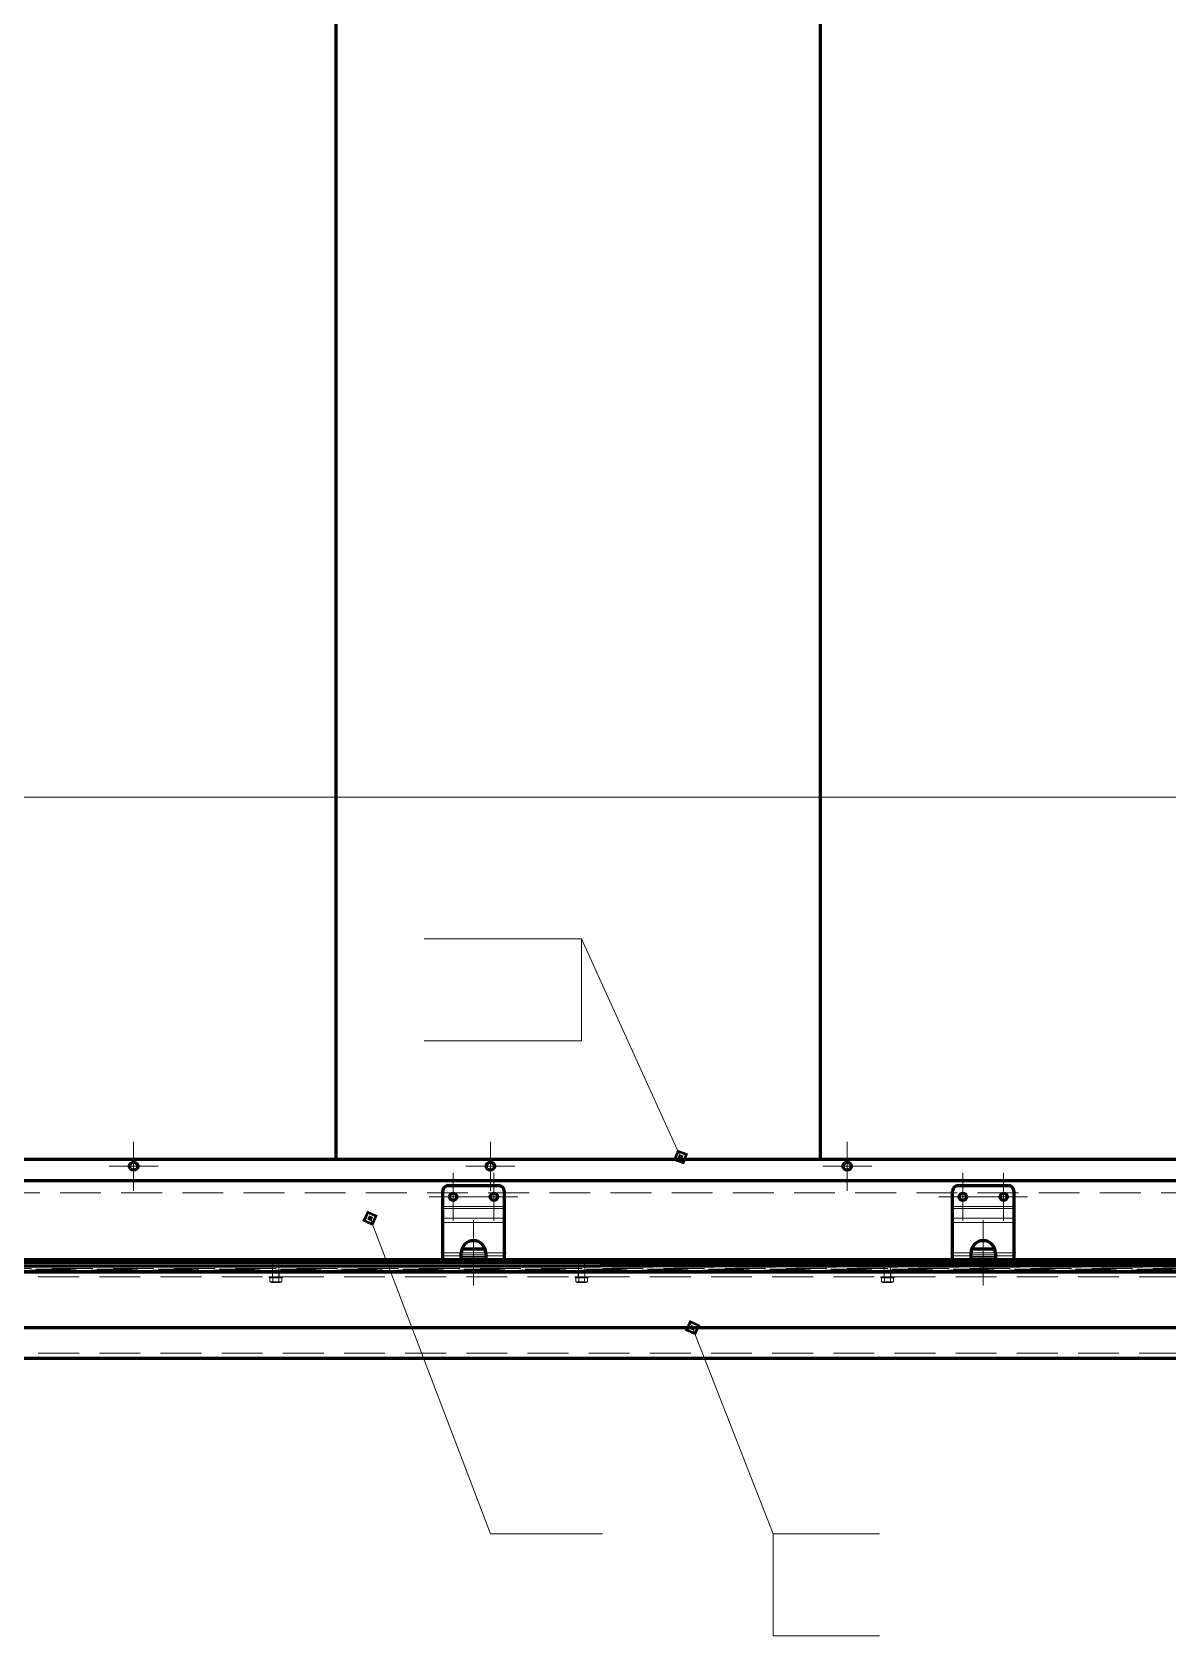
# Model space of a CAD drawing. Header units: millimetres. Extents: x 0 to 841, y 0 to 594.
# Drawn here: x 363.2 to 474.6, y 279.4 to 436.7 of the extents above; entities that cross this region are included whole.
import ezdxf

# ---------------------------------------------------------------- set-up
doc = ezdxf.new("R2010")
doc.units = ezdxf.units.MM
for name, pattern in [('K5LT_AXLED', [19.5, 15, -1.5, 1.5, -1.5]), ('K5LT_BASIC', [0]), ('K5LT_DASHED', [6, 4, -2]), ('K5LT_THIN', [0])]:
    doc.linetypes.add(name, pattern=pattern)
doc.layers.add('Системный слой', color=7, linetype='Continuous')

# ---------------------------------------------------------------- blocks, each defined once
blk = doc.blocks.new('U49')
at = {"layer": 'Системный слой', "color": 30, "linetype": 'K5LT_AXLED', "lineweight": 18, "true_color": 0xff8000}
for q in [(404.5, 324.85), (402.15, 322.5), (406.85, 322.5), (404.5, 320.15)]:
    blk.add_line((404.5, 322.5), q, dxfattribs=at)
blk = doc.blocks.new('U50')
at = {"layer": 'Системный слой', "color": 30, "linetype": 'K5LT_AXLED', "lineweight": 18, "true_color": 0xff8000}
for q in [(408.5, 324.85), (406.15, 322.5), (410.85, 322.5), (408.5, 320.15)]:
    blk.add_line((408.5, 322.5), q, dxfattribs=at)
blk = doc.blocks.new('U51')
at = {"layer": 'Системный слой', "color": 30, "linetype": 'K5LT_AXLED', "lineweight": 18, "true_color": 0xff8000}
for q in [(406.5, 320.2), (403.3, 317), (409.7, 317), (406.5, 313.8)]:
    blk.add_line((406.5, 317), q, dxfattribs=at)
blk = doc.blocks.new('U52')
at = {"layer": 'Системный слой', "color": 30, "linetype": 'K5LT_AXLED', "lineweight": 18, "true_color": 0xff8000}
for q in [(454.5, 324.85), (452.15, 322.5), (456.85, 322.5), (454.5, 320.15)]:
    blk.add_line((454.5, 322.5), q, dxfattribs=at)
blk = doc.blocks.new('U53')
at = {"layer": 'Системный слой', "color": 30, "linetype": 'K5LT_AXLED', "lineweight": 18, "true_color": 0xff8000}
for q in [(458.5, 324.85), (456.15, 322.5), (460.85, 322.5), (458.5, 320.15)]:
    blk.add_line((458.5, 322.5), q, dxfattribs=at)
blk = doc.blocks.new('U54')
at = {"layer": 'Системный слой', "color": 30, "linetype": 'K5LT_AXLED', "lineweight": 18, "true_color": 0xff8000}
for q in [(456.5, 320.2), (453.3, 317), (459.7, 317), (456.5, 313.8)]:
    blk.add_line((456.5, 317), q, dxfattribs=at)

msp = doc.modelspace()

# ---------------------------------------------------------------- hatches: boundary and pattern name
at = {"layer": 'Системный слой'}
h = msp.add_hatch(color=7, dxfattribs=at)
h.paths.add_polyline_path([(427.12, 325.73), (427.49, 326.72), (426.5, 327.09), (426.13, 326.1)])
h.paths.add_polyline_path([(427.02, 325.95), (427.26, 326.61), (426.6, 326.86), (426.35, 326.2)])
h.paths.add_polyline_path([(427.04, 326.51), (426.71, 326.64), (426.58, 326.31), (426.91, 326.18)])
h = msp.add_hatch(color=7, dxfattribs=at)
h.paths.add_polyline_path([(396.63, 319.7), (397.06, 320.67), (396.09, 321.1), (395.66, 320.13)])
h.paths.add_polyline_path([(396.83, 320.58), (396.18, 320.87), (395.89, 320.22), (396.54, 319.93)])
h.paths.add_polyline_path([(396.59, 320.49), (396.27, 320.63), (396.13, 320.31), (396.45, 320.16)])
h = msp.add_hatch(color=7, dxfattribs=at)
h.paths.add_polyline_path([(428.27, 308.96), (428.69, 309.93), (427.72, 310.36), (427.29, 309.39)])
h.paths.add_polyline_path([(428.46, 309.84), (427.81, 310.12), (427.53, 309.48), (428.17, 309.19)])
h.paths.add_polyline_path([(428.23, 309.75), (427.9, 309.89), (427.76, 309.57), (428.08, 309.43)])

# ---------------------------------------------------------------- linework, layer by layer
at = {"layer": 'Системный слой', "color": 5, "linetype": 'K5LT_BASIC', "lineweight": 60, "true_color": 0x0000ff}
for p, q in [((393.04, 326.2), (393.04, 506)), ((440.54, 326.2), (440.54, 506)), ((261.84, 326.2), (591.64, 326.2)), ((61.18, 324.1), (593.74, 324.1)), ((403.5, 321.55), (403.5, 323.1)), ((404, 323.6), (409, 323.6)), ((409.5, 323.1), (409.5, 321.55)), ((453.5, 321.55), (453.5, 323.1)), ((454, 323.6), (459, 323.6)), ((459.5, 323.1), (459.5, 321.55)), ((403.5, 321.34), (403.5, 321.55)), ((403.5, 320.4), (403.5, 321.34)), ((409.5, 321.55), (409.5, 321.34)), ((409.5, 321.34), (409.5, 320.4)), ((453.5, 321.34), (453.5, 321.55)), ((453.5, 320.4), (453.5, 321.34)), ((459.5, 321.55), (459.5, 321.34)), ((459.5, 321.34), (459.5, 320.4)), ((403.5, 319.98), (403.5, 320.4)), ((403.5, 316.7), (403.5, 319.98)), ((409.5, 320.4), (409.5, 319.98)), ((409.5, 319.98), (409.5, 316.7)), ((453.5, 319.98), (453.5, 320.4)), ((453.5, 316.7), (453.5, 319.98)), ((459.5, 320.4), (459.5, 319.98)), ((459.5, 319.98), (459.5, 316.7)), ((601.81, 316.31), (59.5, 316.31)), ((403.5, 316.1), (403.5, 316.7)), ((405.3, 316.7), (405.3, 317)), ((405.3, 316.1), (405.3, 316.7)), ((405.9, 316.4), (405.3, 316.4)), ((405.37, 317.4), (407.63, 317.4)), ((405.9, 316.4), (405.9, 316.1)), ((407.1, 316.4), (405.9, 316.4)), ((407.7, 316.4), (407.1, 316.4)), ((407.1, 316.4), (407.1, 316.1)), ((407.7, 317), (407.7, 316.7)), ((407.7, 316.7), (407.7, 316.1)), ((409.5, 316.7), (409.5, 316.1)), ((453.5, 316.1), (453.5, 316.7)), ((455.3, 316.7), (455.3, 317)), ((455.3, 316.1), (455.3, 316.7)), ((455.9, 316.4), (455.3, 316.4)), ((455.37, 317.4), (457.63, 317.4)), ((455.9, 316.4), (455.9, 316.1)), ((457.1, 316.4), (455.9, 316.4)), ((457.7, 316.4), (457.1, 316.4)), ((457.1, 316.4), (457.1, 316.1)), ((457.7, 317), (457.7, 316.7)), ((457.7, 316.7), (457.7, 316.1)), ((459.5, 316.7), (459.5, 316.1)), ((53.15, 316.06), (601.81, 316.06)), ((53.17, 315.54), (601.83, 315.84)), ((601.81, 315.16), (93.01, 315.16)), ((251.74, 316.1), (601.74, 316.1)), ((252.11, 315.16), (601.81, 315.16)), ((405.3, 316.1), (403.5, 316.1)), ((405.9, 316.1), (405.3, 316.1)), ((407.1, 316.1), (405.9, 316.1)), ((407.7, 316.1), (407.1, 316.1)), ((409.5, 316.1), (407.7, 316.1)), ((455.3, 316.1), (453.5, 316.1)), ((455.9, 316.1), (455.3, 316.1)), ((457.1, 316.1), (455.9, 316.1)), ((457.7, 316.1), (457.1, 316.1)), ((459.5, 316.1), (457.7, 316.1)), ((601.81, 309.66), (53.15, 309.66)), ((601.81, 306.66), (53.15, 306.66)), ((601.81, 306.66), (252.11, 306.66))]:
    msp.add_line(p, q, dxfattribs=at)
at = {"layer": 'Системный слой', "color": 7, "linetype": 'K5LT_THIN', "lineweight": 18}
for p, q in [((53.5, 361.69), (562.3, 361.69)), ((417.11, 347.79), (401.67, 347.79)), ((417.11, 347.79), (426.81, 326.41)), ((417.11, 347.79), (417.11, 337.79)), ((417.11, 337.79), (401.67, 337.79)), ((426.5, 327.09), (426.13, 326.1)), ((426.13, 326.1), (427.12, 325.73)), ((426.6, 326.86), (426.35, 326.2)), ((426.35, 326.2), (427.02, 325.95)), ((426.6, 326.86), (426.5, 327.09)), ((427.49, 326.72), (426.5, 327.09)), ((426.71, 326.64), (426.58, 326.31)), ((426.58, 326.31), (426.91, 326.18)), ((426.71, 326.64), (426.6, 326.86)), ((427.26, 326.61), (426.6, 326.86)), ((427.04, 326.51), (426.71, 326.64)), ((426.91, 326.18), (427.04, 326.51)), ((427.02, 325.95), (427.26, 326.61)), ((427.12, 325.73), (427.49, 326.72)), ((396.09, 321.1), (395.66, 320.13)), ((396.18, 320.87), (395.89, 320.22)), ((397.06, 320.67), (396.09, 321.1)), ((396.83, 320.58), (396.18, 320.87)), ((409.5, 321.55), (403.5, 321.55)), ((409.5, 321.34), (403.5, 321.34)), ((459.5, 321.55), (453.5, 321.55)), ((459.5, 321.34), (453.5, 321.34)), ((395.66, 320.13), (396.63, 319.7)), ((395.89, 320.22), (396.54, 319.93)), ((396.27, 320.63), (396.13, 320.31)), ((396.13, 320.31), (396.45, 320.16)), ((396.59, 320.49), (396.27, 320.63)), ((408.16, 289.44), (396.36, 320.4)), ((396.45, 320.16), (396.59, 320.49)), ((396.45, 320.16), (396.54, 319.93)), ((396.54, 319.93), (396.83, 320.58)), ((396.54, 319.93), (396.63, 319.7)), ((396.63, 319.7), (397.06, 320.67)), ((403.5, 320.4), (409.5, 320.4)), ((409.5, 319.98), (403.5, 319.98)), ((453.5, 320.4), (459.5, 320.4)), ((459.5, 319.98), (453.5, 319.98)), ((403.5, 316.7), (405.3, 316.7)), ((407.7, 316.8), (405.3, 316.8)), ((405.3, 316.65), (407.7, 316.65)), ((407.7, 316.7), (409.5, 316.7)), ((453.5, 316.7), (455.3, 316.7)), ((457.7, 316.8), (455.3, 316.8)), ((455.3, 316.65), (457.7, 316.65)), ((457.7, 316.7), (459.5, 316.7)), ((427.72, 310.36), (427.29, 309.39)), ((427.81, 310.12), (427.53, 309.48)), ((428.69, 309.93), (427.72, 310.36)), ((427.9, 309.89), (427.76, 309.57)), ((428.46, 309.84), (427.81, 310.12)), ((428.23, 309.75), (427.9, 309.89)), ((428.27, 308.96), (428.69, 309.93)), ((427.29, 309.39), (428.27, 308.96)), ((427.53, 309.48), (428.17, 309.19)), ((427.76, 309.57), (428.08, 309.43)), ((435.9, 289.44), (427.99, 309.66)), ((428.08, 309.43), (428.23, 309.75)), ((428.08, 309.43), (428.17, 309.19)), ((428.17, 309.19), (428.46, 309.84)), ((428.17, 309.19), (428.27, 308.96)), ((408.16, 289.44), (419.16, 289.44)), ((435.9, 289.44), (435.9, 279.44)), ((435.9, 289.44), (446.33, 289.44)), ((435.9, 279.44), (446.33, 279.44))]:
    msp.add_line(p, q, dxfattribs=at)
at = {"layer": 'Системный слой', "color": 30, "linetype": 'K5LT_AXLED', "lineweight": 18, "true_color": 0xff8000}
for p, q in [((373.16, 325.5), (373.16, 327.9)), ((408.16, 325.5), (408.16, 327.9)), ((443.16, 325.5), (443.16, 327.9)), ((373.16, 325.5), (370.76, 325.5)), ((373.16, 325.5), (373.16, 323.1)), ((373.16, 325.5), (375.56, 325.5)), ((408.16, 325.5), (405.76, 325.5)), ((408.16, 325.5), (408.16, 323.1)), ((408.16, 325.5), (410.56, 325.5)), ((443.16, 325.5), (440.76, 325.5)), ((443.16, 325.5), (443.16, 323.1)), ((443.16, 325.5), (445.56, 325.5))]:
    msp.add_line(p, q, dxfattribs=at)
at = {"layer": 'Системный слой', "color": 7, "linetype": 'K5LT_DASHED', "lineweight": 18}
for p, q in [((59.95, 322.86), (594.94, 322.9)), ((53.15, 315.4), (601.56, 315.51)), ((601.81, 315.17), (53.15, 315.16)), ((601.81, 314.66), (53.15, 314.66)), ((93.01, 315.31), (601.81, 315.31)), ((252.11, 315.6), (601.81, 315.6)), ((601.81, 315.17), (252.11, 315.17)), ((252.11, 315.17), (601.81, 315.17)), ((601.56, 315.42), (252.36, 315.42)), ((601.56, 315.42), (252.36, 315.42)), ((386.46, 314.56), (386.46, 314.66)), ((386.78, 315.16), (386.78, 314.66)), ((386.79, 315.76), (386.79, 314.66)), ((387.42, 315.76), (386.79, 315.76)), ((387.42, 315.76), (386.79, 315.76)), ((386.79, 314.66), (387.42, 314.66)), ((387.42, 315.76), (387.42, 314.66)), ((387.42, 315.76), (387.42, 314.66)), ((387.43, 315.16), (387.43, 314.66)), ((387.76, 314.56), (387.76, 314.66)), ((416.46, 314.56), (416.46, 314.66)), ((416.78, 315.16), (416.78, 314.66)), ((416.79, 315.76), (416.79, 314.66)), ((417.42, 315.76), (416.79, 315.76)), ((417.42, 315.76), (416.79, 315.76)), ((416.79, 314.66), (417.42, 314.66)), ((417.42, 315.76), (417.42, 314.66)), ((417.42, 315.76), (417.42, 314.66)), ((417.43, 315.16), (417.43, 314.66)), ((417.76, 314.56), (417.76, 314.66)), ((446.46, 314.56), (446.46, 314.66)), ((446.78, 315.16), (446.78, 314.66)), ((446.79, 315.76), (446.79, 314.66)), ((447.42, 315.76), (446.79, 315.76)), ((447.42, 315.76), (446.79, 315.76)), ((446.79, 314.66), (447.42, 314.66)), ((447.42, 315.76), (447.42, 314.66)), ((447.42, 315.76), (447.42, 314.66)), ((447.43, 315.16), (447.43, 314.66)), ((447.76, 314.56), (447.76, 314.66)), ((386.53, 314.56), (386.82, 314.56)), ((386.82, 314.56), (386.53, 314.56)), ((386.53, 314.56), (386.53, 314.18)), ((386.66, 314.11), (386.53, 314.18)), ((386.53, 314.18), (386.53, 314.18)), ((386.7, 314.16), (386.68, 314.11)), ((386.82, 314.56), (386.82, 314.18)), ((386.82, 314.56), (386.82, 314.18)), ((386.82, 314.56), (387.4, 314.56)), ((387.4, 314.56), (386.82, 314.56)), ((387.4, 314.56), (387.4, 314.18)), ((387.4, 314.56), (387.4, 314.18)), ((387.69, 314.56), (387.4, 314.56)), ((387.4, 314.56), (387.69, 314.56)), ((387.52, 314.16), (387.53, 314.11)), ((387.55, 314.11), (387.69, 314.18)), ((387.69, 314.56), (387.69, 314.18)), ((387.69, 314.18), (387.69, 314.18)), ((416.53, 314.56), (416.82, 314.56)), ((416.82, 314.56), (416.53, 314.56)), ((416.53, 314.56), (416.53, 314.18)), ((416.66, 314.11), (416.53, 314.18)), ((416.53, 314.18), (416.53, 314.18)), ((416.7, 314.16), (416.68, 314.11)), ((416.82, 314.56), (416.82, 314.18)), ((416.82, 314.56), (416.82, 314.18)), ((416.82, 314.56), (417.4, 314.56)), ((417.4, 314.56), (416.82, 314.56)), ((417.4, 314.56), (417.4, 314.18)), ((417.4, 314.56), (417.4, 314.18)), ((417.69, 314.56), (417.4, 314.56)), ((417.4, 314.56), (417.69, 314.56)), ((417.52, 314.16), (417.53, 314.11)), ((417.55, 314.11), (417.69, 314.18)), ((417.69, 314.56), (417.69, 314.18)), ((417.69, 314.18), (417.69, 314.18)), ((446.53, 314.56), (446.82, 314.56)), ((446.82, 314.56), (446.53, 314.56)), ((446.53, 314.56), (446.53, 314.18)), ((446.66, 314.11), (446.53, 314.18)), ((446.53, 314.18), (446.53, 314.18)), ((446.7, 314.16), (446.68, 314.11)), ((446.82, 314.56), (446.82, 314.18)), ((446.82, 314.56), (446.82, 314.18)), ((446.82, 314.56), (447.4, 314.56)), ((447.4, 314.56), (446.82, 314.56)), ((447.4, 314.56), (447.4, 314.18)), ((447.4, 314.56), (447.4, 314.18)), ((447.69, 314.56), (447.4, 314.56)), ((447.4, 314.56), (447.69, 314.56)), ((447.52, 314.16), (447.53, 314.11)), ((447.55, 314.11), (447.69, 314.18)), ((447.69, 314.56), (447.69, 314.18)), ((447.69, 314.18), (447.69, 314.18)), ((601.81, 307.16), (53.15, 307.16)), ((601.81, 307.16), (252.11, 307.16))]:
    msp.add_line(p, q, dxfattribs=at)
at = {"layer": 'Системный слой', "color": 5, "linetype": 'K5LT_BASIC', "lineweight": 60, "true_color": 0x0000ff}
for centre, radius in [((373.16, 325.5), 0.4), ((408.16, 325.5), 0.4), ((443.16, 325.5), 0.4), ((404.5, 322.5), 0.35), ((408.5, 322.5), 0.35), ((454.5, 322.5), 0.35), ((458.5, 322.5), 0.35)]:
    msp.add_circle(centre, radius, dxfattribs=at)
for centre, radius, start, end in [((404, 323.1), 0.5, 90, 180), ((409, 323.1), 0.5, 0, 90), ((454, 323.1), 0.5, 90, 180), ((459, 323.1), 0.5, 0, 90), ((406.5, 317), 1.2, 0, 180), ((456.5, 317), 1.2, 0, 180)]:
    msp.add_arc(centre, radius, start, end, dxfattribs=at)
at = {"layer": 'Системный слой', "color": 7, "linetype": 'K5LT_DASHED', "lineweight": 18}
for centre, start_param, end_param in [((387.11, 314.66), 3.141593, 4.712389), ((387.11, 314.66), 0, 3.141593), ((387.11, 314.66), 4.712389, 6.283185), ((417.11, 314.66), 3.141593, 4.712389), ((417.11, 314.66), 0, 3.141593), ((417.11, 314.66), 4.712389, 6.283185), ((447.11, 314.66), 3.141593, 4.712389), ((447.11, 314.66), 0, 3.141593), ((447.11, 314.66), 4.712389, 6.283185)]:
    msp.add_ellipse(centre, major_axis=(0.65, 0), ratio=0.000026, start_param=start_param, end_param=end_param, dxfattribs=at)
for centre, major_axis in [((387.11, 314.56), (0.65, 0)), ((387.11, 314.11), (0.445, 0)), ((387.11, 314.11), (0.425, 0)), ((387.11, 314.16), (0.412, 0)), ((417.11, 314.56), (0.65, 0)), ((417.11, 314.11), (0.445, 0)), ((417.11, 314.11), (0.425, 0)), ((417.11, 314.16), (0.412, 0)), ((447.11, 314.56), (0.65, 0)), ((447.11, 314.11), (0.445, 0)), ((447.11, 314.11), (0.425, 0)), ((447.11, 314.16), (0.412, 0))]:
    msp.add_ellipse(centre, major_axis=major_axis, ratio=0.000026, dxfattribs=at)
for points, knots in [([(386.79, 315.76), (386.8, 315.77), (386.8, 315.78), (386.81, 315.82), (386.82, 315.88), (386.85, 315.95), (386.9, 316.04), (386.95, 316.12), (387.02, 316.19), (387.07, 316.23), (387.1, 316.25), (387.11, 316.26)], [0, 0, 0, 0, 0.43118, 0.979955, 2.077506, 4.061368, 5.942309, 7.791031, 9.672693, 11.651194, 12, 12, 12, 12]), ([(387.42, 315.76), (387.42, 315.77), (387.42, 315.78), (387.41, 315.82), (387.4, 315.88), (387.37, 315.95), (387.32, 316.04), (387.27, 316.12), (387.2, 316.19), (387.15, 316.23), (387.11, 316.25), (387.11, 316.26)], [0, 0, 0, 0, 0.43118, 0.979955, 2.077506, 4.061368, 5.942309, 7.791031, 9.672693, 11.651194, 12, 12, 12, 12]), ([(416.79, 315.76), (416.8, 315.77), (416.8, 315.78), (416.81, 315.82), (416.82, 315.88), (416.85, 315.95), (416.9, 316.04), (416.95, 316.12), (417.02, 316.19), (417.07, 316.23), (417.1, 316.25), (417.11, 316.26)], [0, 0, 0, 0, 0.43118, 0.979955, 2.077506, 4.061368, 5.942309, 7.791031, 9.672693, 11.651194, 12, 12, 12, 12]), ([(417.42, 315.76), (417.42, 315.77), (417.42, 315.78), (417.41, 315.82), (417.4, 315.88), (417.37, 315.95), (417.32, 316.04), (417.27, 316.12), (417.2, 316.19), (417.15, 316.23), (417.11, 316.25), (417.11, 316.26)], [0, 0, 0, 0, 0.43118, 0.979955, 2.077506, 4.061368, 5.942309, 7.791031, 9.672693, 11.651194, 12, 12, 12, 12]), ([(446.79, 315.76), (446.8, 315.77), (446.8, 315.78), (446.81, 315.82), (446.82, 315.88), (446.85, 315.95), (446.9, 316.04), (446.95, 316.12), (447.02, 316.19), (447.07, 316.23), (447.1, 316.25), (447.11, 316.26)], [0, 0, 0, 0, 0.43118, 0.979955, 2.077506, 4.061368, 5.942309, 7.791031, 9.672693, 11.651194, 12, 12, 12, 12]), ([(447.42, 315.76), (447.42, 315.77), (447.42, 315.78), (447.41, 315.82), (447.4, 315.88), (447.37, 315.95), (447.32, 316.04), (447.27, 316.12), (447.2, 316.19), (447.15, 316.23), (447.11, 316.25), (447.11, 316.26)], [0, 0, 0, 0, 0.43118, 0.979955, 2.077506, 4.061368, 5.942309, 7.791031, 9.672693, 11.651194, 12, 12, 12, 12]), ([(386.53, 314.18), (386.54, 314.18), (386.55, 314.17), (386.57, 314.16), (386.6, 314.15), (386.63, 314.15), (386.65, 314.14), (386.68, 314.14), (386.7, 314.14), (386.73, 314.15), (386.76, 314.16), (386.79, 314.17), (386.81, 314.18), (386.82, 314.18)], [0, 0, 0, 0, 0.689736, 2.24922, 3.361884, 4.659091, 5.868388, 6.92782, 8.056313, 9.438689, 11.04297, 12.55346, 14, 14, 14, 14]), ([(386.82, 314.18), (386.81, 314.18), (386.79, 314.17), (386.75, 314.15), (386.72, 314.14), (386.69, 314.14), (386.66, 314.14), (386.64, 314.14), (386.62, 314.15), (386.6, 314.15), (386.57, 314.17), (386.55, 314.18), (386.53, 314.18)], [0, 0, 0, 0, 1.549901, 2.992383, 4.610542, 6.008713, 7.060075, 8.058646, 9.016268, 9.985732, 10.978879, 13, 13, 13, 13]), ([(387.4, 314.18), (387.38, 314.18), (387.33, 314.17), (387.26, 314.15), (387.2, 314.14), (387.14, 314.14), (387.09, 314.14), (387.04, 314.14), (387, 314.15), (386.95, 314.15), (386.89, 314.17), (386.85, 314.18), (386.82, 314.18)], [0, 0, 0, 0, 1.549818, 2.992222, 4.610295, 6.008391, 7.059696, 8.058214, 9.015785, 9.985197, 10.97829, 13, 13, 13, 13]), ([(386.82, 314.18), (386.84, 314.18), (386.89, 314.17), (386.95, 314.15), (387.02, 314.14), (387.08, 314.14), (387.13, 314.14), (387.18, 314.14), (387.22, 314.15), (387.27, 314.15), (387.33, 314.17), (387.37, 314.18), (387.4, 314.18)], [0, 0, 0, 0, 1.549818, 2.992222, 4.610295, 6.008391, 7.059696, 8.058214, 9.015785, 9.985197, 10.97829, 13, 13, 13, 13]), ([(387.69, 314.18), (387.68, 314.18), (387.66, 314.17), (387.62, 314.15), (387.6, 314.15), (387.57, 314.14), (387.55, 314.14), (387.53, 314.14), (387.5, 314.14), (387.47, 314.15), (387.44, 314.16), (387.41, 314.18), (387.4, 314.18)], [0, 0, 0, 0, 1.600971, 2.747419, 4.133236, 5.298198, 6.241036, 7.176466, 8.31343, 9.607687, 10.813461, 13, 13, 13, 13]), ([(387.69, 314.18), (387.68, 314.18), (387.66, 314.17), (387.62, 314.15), (387.6, 314.15), (387.57, 314.14), (387.55, 314.14), (387.53, 314.14), (387.5, 314.14), (387.47, 314.15), (387.44, 314.16), (387.41, 314.18), (387.4, 314.18)], [0, 0, 0, 0, 1.600362, 2.74687, 4.132762, 5.297786, 6.240675, 7.176154, 8.313179, 9.607506, 10.813344, 13, 13, 13, 13]), ([(416.53, 314.18), (416.54, 314.18), (416.55, 314.17), (416.57, 314.16), (416.6, 314.15), (416.63, 314.15), (416.65, 314.14), (416.68, 314.14), (416.7, 314.14), (416.73, 314.15), (416.76, 314.16), (416.79, 314.17), (416.81, 314.18), (416.82, 314.18)], [0, 0, 0, 0, 0.689736, 2.24922, 3.361884, 4.659091, 5.868388, 6.92782, 8.056313, 9.438689, 11.04297, 12.55346, 14, 14, 14, 14]), ([(416.82, 314.18), (416.81, 314.18), (416.79, 314.17), (416.75, 314.15), (416.72, 314.14), (416.69, 314.14), (416.66, 314.14), (416.64, 314.14), (416.62, 314.15), (416.6, 314.15), (416.57, 314.17), (416.55, 314.18), (416.53, 314.18)], [0, 0, 0, 0, 1.549901, 2.992383, 4.610542, 6.008713, 7.060075, 8.058646, 9.016268, 9.985732, 10.978879, 13, 13, 13, 13]), ([(417.4, 314.18), (417.38, 314.18), (417.33, 314.17), (417.26, 314.15), (417.2, 314.14), (417.14, 314.14), (417.09, 314.14), (417.04, 314.14), (417, 314.15), (416.95, 314.15), (416.89, 314.17), (416.85, 314.18), (416.82, 314.18)], [0, 0, 0, 0, 1.549818, 2.992222, 4.610295, 6.008391, 7.059696, 8.058214, 9.015785, 9.985197, 10.97829, 13, 13, 13, 13]), ([(416.82, 314.18), (416.84, 314.18), (416.89, 314.17), (416.95, 314.15), (417.02, 314.14), (417.08, 314.14), (417.13, 314.14), (417.18, 314.14), (417.22, 314.15), (417.27, 314.15), (417.33, 314.17), (417.37, 314.18), (417.4, 314.18)], [0, 0, 0, 0, 1.549818, 2.992222, 4.610295, 6.008391, 7.059696, 8.058214, 9.015785, 9.985197, 10.97829, 13, 13, 13, 13]), ([(417.69, 314.18), (417.68, 314.18), (417.66, 314.17), (417.62, 314.15), (417.6, 314.15), (417.57, 314.14), (417.55, 314.14), (417.53, 314.14), (417.5, 314.14), (417.47, 314.15), (417.44, 314.16), (417.41, 314.18), (417.4, 314.18)], [0, 0, 0, 0, 1.600971, 2.747419, 4.133236, 5.298198, 6.241036, 7.176466, 8.31343, 9.607687, 10.813461, 13, 13, 13, 13]), ([(417.69, 314.18), (417.68, 314.18), (417.66, 314.17), (417.62, 314.15), (417.6, 314.15), (417.57, 314.14), (417.55, 314.14), (417.53, 314.14), (417.5, 314.14), (417.47, 314.15), (417.44, 314.16), (417.41, 314.18), (417.4, 314.18)], [0, 0, 0, 0, 1.600362, 2.74687, 4.132762, 5.297786, 6.240675, 7.176154, 8.313179, 9.607506, 10.813344, 13, 13, 13, 13]), ([(446.53, 314.18), (446.54, 314.18), (446.55, 314.17), (446.57, 314.16), (446.6, 314.15), (446.63, 314.15), (446.65, 314.14), (446.68, 314.14), (446.7, 314.14), (446.73, 314.15), (446.76, 314.16), (446.79, 314.17), (446.81, 314.18), (446.82, 314.18)], [0, 0, 0, 0, 0.689736, 2.24922, 3.361884, 4.659091, 5.868388, 6.92782, 8.056313, 9.438689, 11.04297, 12.55346, 14, 14, 14, 14]), ([(446.82, 314.18), (446.81, 314.18), (446.79, 314.17), (446.75, 314.15), (446.72, 314.14), (446.69, 314.14), (446.66, 314.14), (446.64, 314.14), (446.62, 314.15), (446.6, 314.15), (446.57, 314.17), (446.55, 314.18), (446.53, 314.18)], [0, 0, 0, 0, 1.549901, 2.992383, 4.610542, 6.008713, 7.060075, 8.058646, 9.016268, 9.985732, 10.978879, 13, 13, 13, 13]), ([(447.4, 314.18), (447.38, 314.18), (447.33, 314.17), (447.26, 314.15), (447.2, 314.14), (447.14, 314.14), (447.09, 314.14), (447.04, 314.14), (447, 314.15), (446.95, 314.15), (446.89, 314.17), (446.85, 314.18), (446.82, 314.18)], [0, 0, 0, 0, 1.549818, 2.992222, 4.610295, 6.008391, 7.059696, 8.058214, 9.015785, 9.985197, 10.97829, 13, 13, 13, 13]), ([(446.82, 314.18), (446.84, 314.18), (446.89, 314.17), (446.95, 314.15), (447.02, 314.14), (447.08, 314.14), (447.13, 314.14), (447.18, 314.14), (447.22, 314.15), (447.27, 314.15), (447.33, 314.17), (447.37, 314.18), (447.4, 314.18)], [0, 0, 0, 0, 1.549818, 2.992222, 4.610295, 6.008391, 7.059696, 8.058214, 9.015785, 9.985197, 10.97829, 13, 13, 13, 13]), ([(447.69, 314.18), (447.68, 314.18), (447.66, 314.17), (447.62, 314.15), (447.6, 314.15), (447.57, 314.14), (447.55, 314.14), (447.53, 314.14), (447.5, 314.14), (447.47, 314.15), (447.44, 314.16), (447.41, 314.18), (447.4, 314.18)], [0, 0, 0, 0, 1.600971, 2.747419, 4.133236, 5.298198, 6.241036, 7.176466, 8.31343, 9.607687, 10.813461, 13, 13, 13, 13]), ([(447.69, 314.18), (447.68, 314.18), (447.66, 314.17), (447.62, 314.15), (447.6, 314.15), (447.57, 314.14), (447.55, 314.14), (447.53, 314.14), (447.5, 314.14), (447.47, 314.15), (447.44, 314.16), (447.41, 314.18), (447.4, 314.18)], [0, 0, 0, 0, 1.600362, 2.74687, 4.132762, 5.297786, 6.240675, 7.176154, 8.313179, 9.607506, 10.813344, 13, 13, 13, 13])]:
    msp.add_open_spline(points, degree=3, knots=knots, dxfattribs=at)

# ---------------------------------------------------------------- block references
at = {"layer": 'Системный слой'}
for name in ['U49', 'U50', 'U52', 'U53', 'U51', 'U54']:
    msp.add_blockref(name, (0, 0), dxfattribs=at)

doc.saveas('drawing.dxf')
